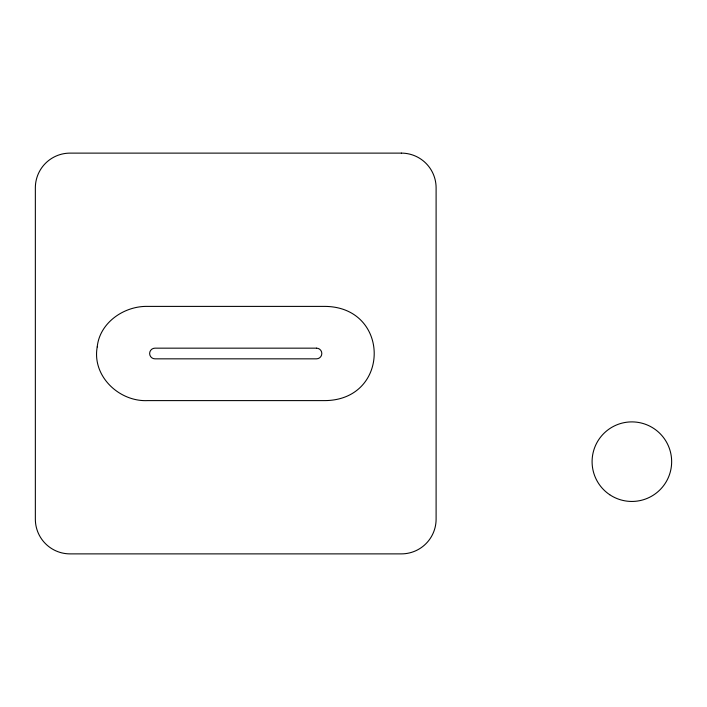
<?xml version="1.0" encoding="UTF-8"?>
<svg xmlns="http://www.w3.org/2000/svg" width="707" height="707" viewBox="0 0 707 707"><rect width="100%" height="100%" fill="white"/><g stroke="black" fill="none" stroke-linecap="round" stroke-linejoin="round"><path stroke-width="1.06" d="M97.221 346.925C91.866 376.151 119.191 401.93 147.604 400.604L323.85 400.604C390.989 401.081 390.989 305.919 323.85 306.396L147.604 306.396C124.22 305.866 99.652 322.578 97.221 346.925M401.39 153.119L70.064 153.119A34.714 34.714 0 0 0 35.35 187.841L35.35 519.159A34.714 34.714 0 0 0 70.064 553.881L401.39 553.881A34.714 34.714 0 0 0 436.104 519.159L436.104 187.841A34.714 34.714 0 0 0 401.39 153.119M316.489 348.162L154.966 348.162A5.338 5.338 0 0 0 149.637 353.5A5.338 5.338 0 0 0 154.966 358.838L316.489 358.838A5.338 5.338 0 0 0 321.818 353.5A5.338 5.338 0 0 0 316.489 348.162M609.717 494.714A39.786 39.786 0 0 0 671.562 464.331A39.786 39.786 0 0 0 614.321 425.968A39.786 39.786 0 0 0 609.717 494.714"/></g></svg>
